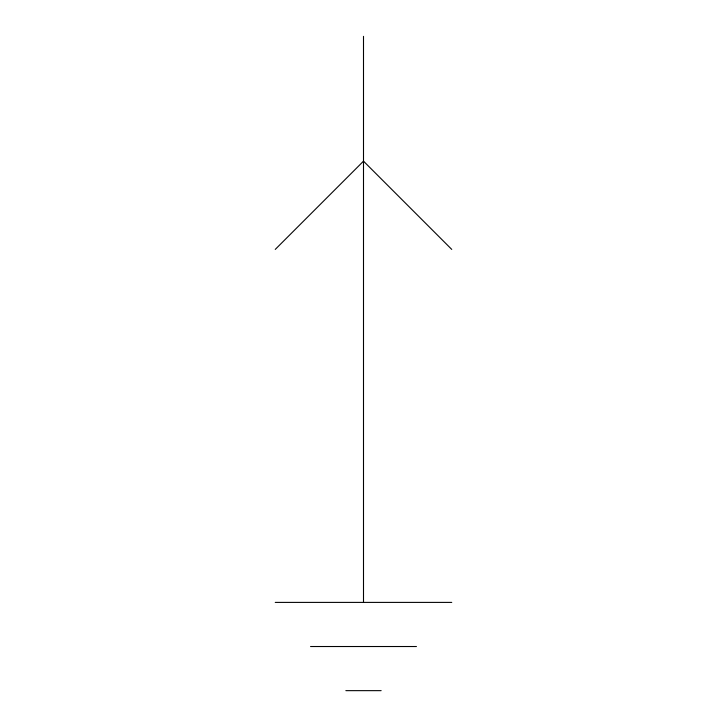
<?xml version="1.0" encoding="UTF-8"?>
<svg xmlns="http://www.w3.org/2000/svg" width="727" height="727" viewBox="0 0 727 727"><rect width="100%" height="100%" fill="white"/><g stroke="black" fill="none" stroke-linecap="round" stroke-linejoin="round"><path stroke-width="1.09" d="M275.251 249.406L363.5 161.158L451.749 249.406M275.251 602.401L451.749 602.401M310.547 646.521L416.453 646.521M345.852 690.65L381.148 690.65M363.5 36.35L363.5 602.401"/></g></svg>
